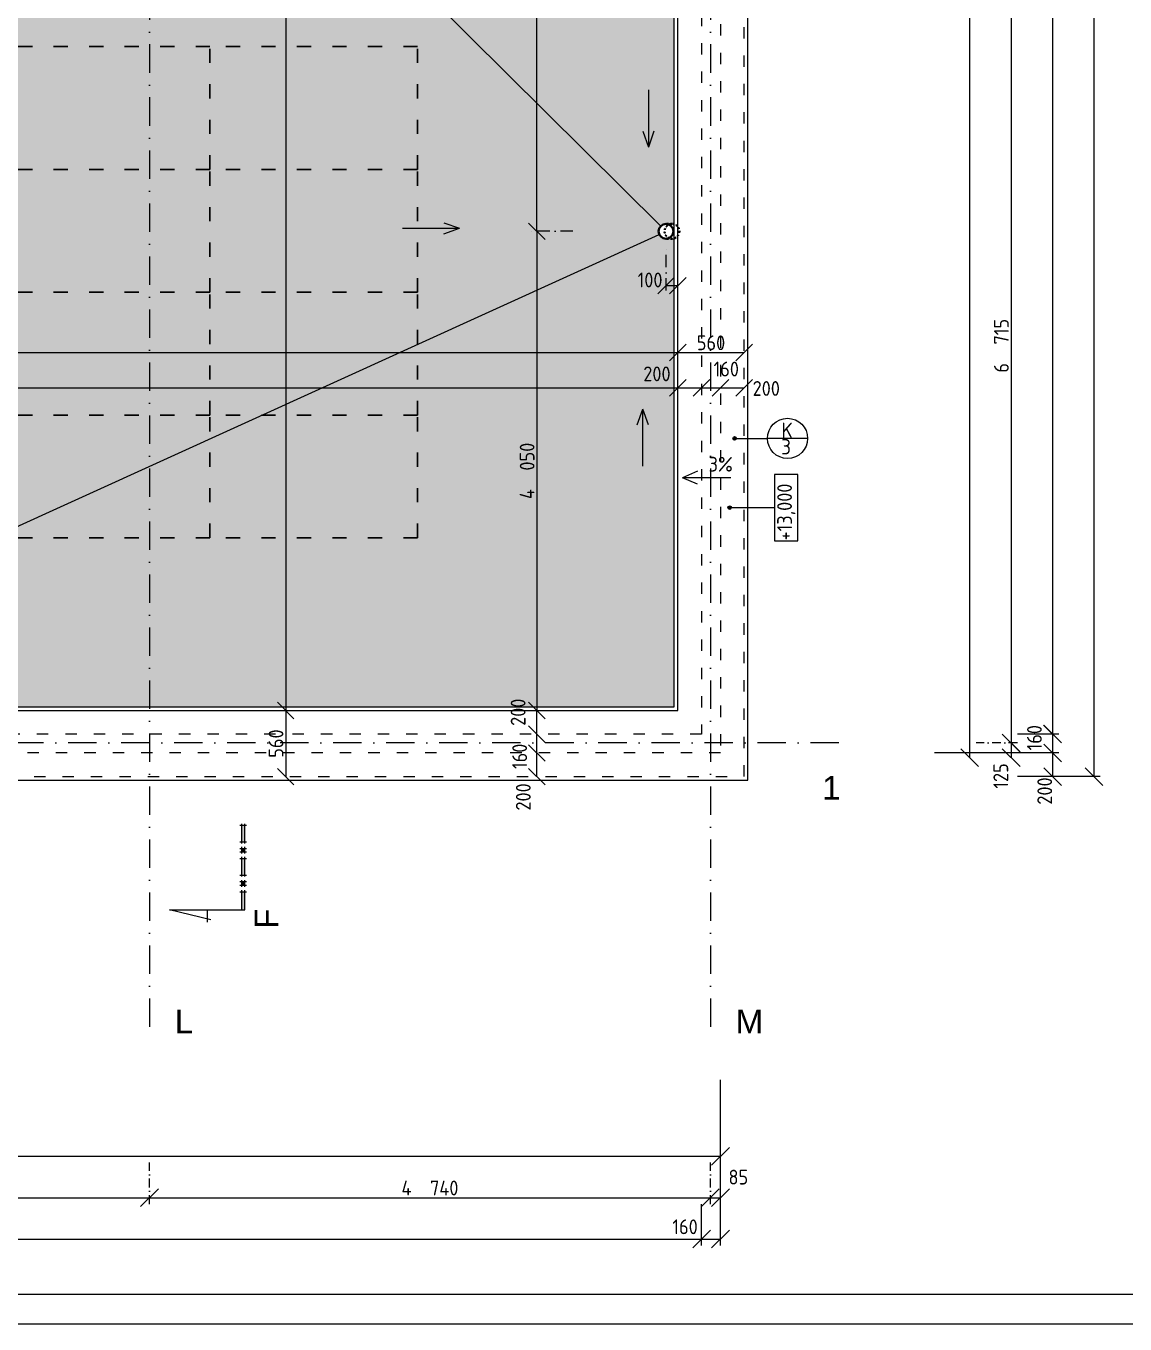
# Model space of a CAD drawing. Extents: x 4511820 to 5180432, y -1526536 to -944957.
# Drawn here: x 5035012 to 5044300, y -1012646 to -1001673 of the extents above; entities that cross this region are included whole.
import ezdxf

# ---------------------------------------------------------------- set-up
doc = ezdxf.new("R2010")
doc.units = 0
doc.header["$MEASUREMENT"] = 0
doc.linetypes.add('ACAD_ISO03W100', pattern=[30, 12, -18])
doc.linetypes.add('BODKOCIARKOVANA_3', pattern=[5.6, 3, -1.3, 0, -1.3])
doc.layers.get('0').update_dxf_attribs({"linetype": 'CONTINUOUS'})
doc.layers.get('Defpoints').update_dxf_attribs({"color": 61, "linetype": 'CONTINUOUS'})
for name, color, linetype in [('HATCH', 7, 'CONTINUOUS'), ('KÓTY', 4, 'CONTINUOUS'), ('osi', 253, 'CONTINUOUS'), ('Plochy', 41, 'CONTINUOUS'), ('POZEMOK', 7, 'CONTINUOUS'), ('TENKÁ', 7, 'CONTINUOUS'), ('ZZ-elektro', 221, 'CONTINUOUS'), ('ŠRAFY', 82, 'CONTINUOUS')]:
    doc.layers.add(name, color=color, linetype=linetype)
doc.layers.add('zz-kanal-daždová', color=136, linetype='CONTINUOUS', lineweight=40)
doc.styles.add('styl1', font='arial.ttf')
doc.styles.add('STYLE1', font='isocp.shx')
doc.dimstyles.new('STANDARD 50', dxfattribs={"dimtxt": 125, "dimasz": 140, "dimexe": 10, "dimexo": 200, "dimgap": 20, "dimtad": 1, "dimdsep": 46, "dimlunit": 6, "dimtxsty": 'STYLE1', "dimblk1": 'OBLIQUE', "dimblk2": 'OBLIQUE', "dimsah": 1, "dimcen": 2.5, "dimse1": 1, "dimse2": 1, "dimadec": 0, "dimazin": 0, "dimtfac": 1, "dimtmove": 1, "dimatfit": 3, "dimldrblk": 'OBLIQUE', "dimfxl": 1, "dimtolj": 1, "dimtzin": 0, "dimarcsym": 0})
doc.dimstyles.new('STANDARD-50', dxfattribs={"dimtxt": 125, "dimasz": 150, "dimexe": 10, "dimexo": 200, "dimgap": 20, "dimtad": 1, "dimdsep": 46, "dimlunit": 6, "dimtxsty": 'STYLE1', "dimblk1": 'OBLIQUE', "dimblk2": 'OBLIQUE', "dimsah": 1, "dimcen": 2.5, "dimse1": 1, "dimse2": 1, "dimadec": 0, "dimazin": 0, "dimtfac": 1, "dimtmove": 1, "dimatfit": 3, "dimldrblk": 'OBLIQUE', "dimfxl": 1, "dimtolj": 1, "dimtzin": 0, "dimarcsym": 0})

# ---------------------------------------------------------------- blocks, each defined once
blk = doc.blocks.new('_OBLIQUE')
at = {"color": 0, "linetype": 'ByBlock'}
blk.add_line((-0.5, -0.5), (0.5, 0.5), dxfattribs=at)
blk = doc.blocks.new('*D14627')
at = {"layer": 'Defpoints', "color": 0}
for p in [(5041881, -1001019), (5041881, -1007734), (5043337, -1007734)]:
    blk.add_point(p, dxfattribs=at)
at = {"layer": 'KÓTY', "color": 0, "lineweight": -2}
blk.add_line((5043337, -1001019), (5043337, -1007734), dxfattribs=at)
at = {"layer": 'KÓTY', "color": 0, "linetype": 'ByBlock', "lineweight": -2, "xscale": 150, "yscale": 150, "zscale": 150}
for p, rotation in [((5043337, -1001019), 90), ((5043337, -1007734), 270)]:
    blk.add_blockref('_OBLIQUE', p, dxfattribs=dict(at, rotation=rotation))
at = {"layer": 'KÓTY', "color": 0, "insert": (5043255, -1004376), "char_height": 125, "attachment_point": 5, "rotation": 90, "style": 'STYLE1'}
blk.add_mtext('\\A1;6ﾠ715', dxfattribs=at)
blk = doc.blocks.new('*D14637')
at = {"layer": 'Defpoints', "color": 0}
for p in [(5040921, -994219), (5042987, -994219), (5040921, -1007859)]:
    blk.add_point(p, dxfattribs=at)
at = {"layer": 'KÓTY', "color": 0, "lineweight": -2}
blk.add_line((5042987, -1007859), (5042987, -994219), dxfattribs=at)
at = {"layer": 'KÓTY', "color": 0, "linetype": 'ByBlock', "lineweight": -2, "xscale": 150, "yscale": 150, "zscale": 150}
for p, rotation in [((5042987, -994219), 90), ((5042987, -1007859), 270)]:
    blk.add_blockref('_OBLIQUE', p, dxfattribs=dict(at, rotation=rotation))
at = {"layer": 'KÓTY', "color": 0, "insert": (5042905, -1001039), "char_height": 125, "attachment_point": 5, "rotation": 90, "style": 'STYLE1'}
blk.add_mtext('\\A1;13ﾠ640', dxfattribs=at)
blk = doc.blocks.new('*D14642')
at = {"layer": 'Defpoints', "color": 0}
for p in [(5040621, -994379), (5040621, -1007659), (5043687, -1007659)]:
    blk.add_point(p, dxfattribs=at)
at = {"layer": 'KÓTY', "color": 0, "lineweight": -2}
blk.add_line((5043687, -994379), (5043687, -1007659), dxfattribs=at)
at = {"layer": 'KÓTY', "color": 0, "linetype": 'ByBlock', "lineweight": -2, "xscale": 150, "yscale": 150, "zscale": 150}
for p, rotation in [((5043687, -994379), 90), ((5043687, -1007659), 270)]:
    blk.add_blockref('_OBLIQUE', p, dxfattribs=dict(at, rotation=rotation))
at = {"layer": 'KÓTY', "color": 0, "insert": (5043605, -1001019), "char_height": 125, "attachment_point": 5, "rotation": 90, "style": 'STYLE1'}
blk.add_mtext('\\A1;13ﾠ280', dxfattribs=at)
blk = doc.blocks.new('*D14643')
at = {"layer": 'Defpoints', "color": 0}
for p in [(5040621, -1007658.5), (5040621, -1007818.5), (5043687.5, -1007818.5)]:
    blk.add_point(p, dxfattribs=at)
at = {"layer": 'KÓTY', "color": 0, "lineweight": -2}
blk.add_line((5043687.5, -1007658.5), (5043687.5, -1007818.5), dxfattribs=at)
at = {"layer": 'KÓTY', "color": 0, "linetype": 'ByBlock', "lineweight": -2, "xscale": 150, "yscale": 150, "zscale": 150}
for p, rotation in [((5043687.5, -1007658.5), 90), ((5043687.5, -1007818.5), 270)]:
    blk.add_blockref('_OBLIQUE', p, dxfattribs=dict(at, rotation=rotation))
at = {"layer": 'KÓTY', "color": 0, "insert": (5043534, -1007689.5), "char_height": 125, "attachment_point": 5, "rotation": 90, "style": 'STYLE1'}
blk.add_mtext('\\A1;160', dxfattribs=at)
blk = doc.blocks.new('*D14644')
at = {"layer": 'Defpoints', "color": 0}
for p in [(5040921, -1007733.5), (5040921, -1007858.5), (5043337.5, -1007858.5)]:
    blk.add_point(p, dxfattribs=at)
at = {"layer": 'KÓTY', "color": 0, "lineweight": -2, "ltscale": 0.25}
blk.add_line((5043337.5, -1007733.5), (5043337.5, -1007858.5), dxfattribs=at)
at = {"layer": 'KÓTY', "color": 0, "linetype": 'ByBlock', "lineweight": -2, "xscale": 150, "yscale": 150, "zscale": 150}
for p, rotation in [((5043337.5, -1007733.5), 90), ((5043337.5, -1007858.5), 270)]:
    blk.add_blockref('_OBLIQUE', p, dxfattribs=dict(at, rotation=rotation))
at = {"layer": 'KÓTY', "color": 0, "insert": (5043250, -1008012.5), "char_height": 125, "attachment_point": 5, "rotation": 90, "style": 'STYLE1'}
blk.add_mtext('\\A1;125', dxfattribs=at)
blk = doc.blocks.new('*D14645')
at = {"layer": 'Defpoints', "color": 0}
for p in [(5040921, -1007818.5), (5040921, -1008018.5), (5043687.5, -1008018.5)]:
    blk.add_point(p, dxfattribs=at)
at = {"layer": 'KÓTY', "color": 0, "lineweight": -2, "ltscale": 0.25}
blk.add_line((5043687.5, -1007818.5), (5043687.5, -1008018.5), dxfattribs=at)
at = {"layer": 'KÓTY', "color": 0, "linetype": 'ByBlock', "lineweight": -2, "xscale": 150, "yscale": 150, "zscale": 150}
for p, rotation in [((5043687.5, -1007818.5), 90), ((5043687.5, -1008018.5), 270)]:
    blk.add_blockref('_OBLIQUE', p, dxfattribs=dict(at, rotation=rotation))
at = {"layer": 'KÓTY', "color": 0, "insert": (5043621, -1008140), "char_height": 125, "attachment_point": 5, "rotation": 90, "style": 'STYLE1'}
blk.add_mtext('\\A1;200', dxfattribs=at)
blk = doc.blocks.new('*D14655')
at = {"layer": 'Defpoints', "color": 0}
for p in [(5032106, -1007734), (5036056, -1007734), (5036056, -1011578)]:
    blk.add_point(p, dxfattribs=at)
at = {"layer": 'KÓTY', "color": 0, "lineweight": -2}
blk.add_line((5032106, -1011578), (5036056, -1011578), dxfattribs=at)
at = {"layer": 'KÓTY', "color": 0, "linetype": 'ByBlock', "lineweight": -2, "xscale": 150, "yscale": 150, "zscale": 150, "rotation": 180}
blk.add_blockref('_OBLIQUE', (5032106, -1011578), dxfattribs=at)
at = {"layer": 'KÓTY', "color": 0, "linetype": 'ByBlock', "lineweight": -2, "xscale": 150, "yscale": 150, "zscale": 150}
blk.add_blockref('_OBLIQUE', (5036056, -1011578), dxfattribs=at)
at = {"layer": 'KÓTY', "color": 0, "insert": (5034081, -1011496), "char_height": 125, "attachment_point": 5, "style": 'STYLE1'}
blk.add_mtext('\\A1;3ﾠ950', dxfattribs=at)
blk = doc.blocks.new('*D14656')
at = {"layer": 'Defpoints', "color": 0}
for p in [(5036056, -1007734), (5040796, -1007734), (5040796, -1011578)]:
    blk.add_point(p, dxfattribs=at)
at = {"layer": 'KÓTY', "color": 0, "lineweight": -2}
blk.add_line((5036056, -1011578), (5040796, -1011578), dxfattribs=at)
at = {"layer": 'KÓTY', "color": 0, "linetype": 'ByBlock', "lineweight": -2, "xscale": 150, "yscale": 150, "zscale": 150, "rotation": 180}
blk.add_blockref('_OBLIQUE', (5036056, -1011578), dxfattribs=at)
at = {"layer": 'KÓTY', "color": 0, "linetype": 'ByBlock', "lineweight": -2, "xscale": 150, "yscale": 150, "zscale": 150}
blk.add_blockref('_OBLIQUE', (5040796, -1011578), dxfattribs=at)
at = {"layer": 'KÓTY', "color": 0, "insert": (5038426, -1011496), "char_height": 125, "attachment_point": 5, "style": 'STYLE1'}
blk.add_mtext('\\A1;4ﾠ740', dxfattribs=at)
blk = doc.blocks.new('*D14657')
at = {"layer": 'Defpoints', "color": 0}
for p in [(5040796, -1007734), (5040881, -1007734), (5040881, -1011578)]:
    blk.add_point(p, dxfattribs=at)
at = {"layer": 'KÓTY', "color": 0, "lineweight": -2}
blk.add_line((5040796, -1011578), (5040881, -1011578), dxfattribs=at)
at = {"layer": 'KÓTY', "color": 0, "linetype": 'ByBlock', "lineweight": -2, "xscale": 150, "yscale": 150, "zscale": 150, "rotation": 180}
blk.add_blockref('_OBLIQUE', (5040796, -1011578), dxfattribs=at)
at = {"layer": 'KÓTY', "color": 0, "linetype": 'ByBlock', "lineweight": -2, "xscale": 150, "yscale": 150, "zscale": 150}
blk.add_blockref('_OBLIQUE', (5040881, -1011578), dxfattribs=at)
at = {"layer": 'KÓTY', "color": 0, "insert": (5041032, -1011404), "char_height": 125, "attachment_point": 5, "style": 'STYLE1'}
blk.add_mtext('\\A1;85', dxfattribs=at)
blk = doc.blocks.new('*D14667')
at = {"layer": 'Defpoints', "color": 0}
for p in [(5041006, -994019), (5041006, -1008019), (5044037, -1008019)]:
    blk.add_point(p, dxfattribs=at)
at = {"layer": 'KÓTY', "color": 0, "lineweight": -2}
blk.add_line((5044037, -994019), (5044037, -1008019), dxfattribs=at)
at = {"layer": 'KÓTY', "color": 0, "linetype": 'ByBlock', "lineweight": -2, "xscale": 150, "yscale": 150, "zscale": 150}
for p, rotation in [((5044037, -994019), 90), ((5044037, -1008019), 270)]:
    blk.add_blockref('_OBLIQUE', p, dxfattribs=dict(at, rotation=rotation))
at = {"layer": 'KÓTY', "color": 0, "insert": (5043955, -1001019), "char_height": 125, "attachment_point": 5, "rotation": 90, "style": 'STYLE1'}
blk.add_mtext('\\A1;14ﾠ000', dxfattribs=at)
blk = doc.blocks.new('*D14677')
at = {"layer": 'Defpoints', "color": 0}
for p in [(5027361, -1008209), (5040881, -1008209), (5040881, -1011228)]:
    blk.add_point(p, dxfattribs=at)
at = {"layer": 'KÓTY', "color": 0, "lineweight": -2}
blk.add_line((5027361, -1011228), (5040881, -1011228), dxfattribs=at)
at = {"layer": 'KÓTY', "color": 0, "linetype": 'ByBlock', "lineweight": -2, "xscale": 150, "yscale": 150, "zscale": 150, "rotation": 180}
blk.add_blockref('_OBLIQUE', (5027361, -1011228), dxfattribs=at)
at = {"layer": 'KÓTY', "color": 0, "linetype": 'ByBlock', "lineweight": -2, "xscale": 150, "yscale": 150, "zscale": 150}
blk.add_blockref('_OBLIQUE', (5040881, -1011228), dxfattribs=at)
at = {"layer": 'KÓTY', "color": 0, "insert": (5034121, -1011146), "char_height": 125, "attachment_point": 5, "style": 'STYLE1'}
blk.add_mtext('\\A1;13ﾠ520', dxfattribs=at)
blk = doc.blocks.new('*D14681')
at = {"layer": 'Defpoints', "color": 0}
for p in [(5040721, -1007559), (5040881, -1007559), (5040881, -1011928)]:
    blk.add_point(p, dxfattribs=at)
at = {"layer": 'KÓTY', "color": 0, "lineweight": -2}
blk.add_line((5040721, -1011928), (5040881, -1011928), dxfattribs=at)
at = {"layer": 'KÓTY', "color": 0, "linetype": 'ByBlock', "lineweight": -2, "xscale": 150, "yscale": 150, "zscale": 150, "rotation": 180}
blk.add_blockref('_OBLIQUE', (5040721, -1011928), dxfattribs=at)
at = {"layer": 'KÓTY', "color": 0, "linetype": 'ByBlock', "lineweight": -2, "xscale": 150, "yscale": 150, "zscale": 150}
blk.add_blockref('_OBLIQUE', (5040881, -1011928), dxfattribs=at)
at = {"layer": 'KÓTY', "color": 0, "insert": (5040582, -1011824), "char_height": 125, "attachment_point": 5, "style": 'STYLE1'}
blk.add_mtext('\\A1;160', dxfattribs=at)
blk = doc.blocks.new('*D14682')
at = {"layer": 'Defpoints', "color": 0}
for p in [(5027521, -1007559), (5040721, -1007559), (5040721, -1011928)]:
    blk.add_point(p, dxfattribs=at)
at = {"layer": 'KÓTY', "color": 0, "lineweight": -2}
blk.add_line((5027521, -1011928), (5040721, -1011928), dxfattribs=at)
at = {"layer": 'KÓTY', "color": 0, "linetype": 'ByBlock', "lineweight": -2, "xscale": 150, "yscale": 150, "zscale": 150, "rotation": 180}
blk.add_blockref('_OBLIQUE', (5027521, -1011928), dxfattribs=at)
at = {"layer": 'KÓTY', "color": 0, "linetype": 'ByBlock', "lineweight": -2, "xscale": 150, "yscale": 150, "zscale": 150}
blk.add_blockref('_OBLIQUE', (5040721, -1011928), dxfattribs=at)
at = {"layer": 'KÓTY', "color": 0, "insert": (5034121, -1011846), "char_height": 125, "attachment_point": 5, "style": 'STYLE1'}
blk.add_mtext('\\A1;13ﾠ200', dxfattribs=at)
blk = doc.blocks.new('*D55033')
at = {"layer": 'Defpoints', "color": 0}
for p in [(5037207, -994579), (5037207, -1007459), (5037207, -1007459)]:
    blk.add_point(p, dxfattribs=at)
at = {"layer": 'KÓTY', "color": 0, "lineweight": -2}
blk.add_line((5037207, -994579), (5037207, -1007459), dxfattribs=at)
at = {"layer": 'KÓTY', "color": 0, "linetype": 'ByBlock', "lineweight": -2, "xscale": 140, "yscale": 140, "zscale": 140}
for p, rotation in [((5037207, -994579), 90), ((5037207, -1007459), 270)]:
    blk.add_blockref('_OBLIQUE', p, dxfattribs=dict(at, rotation=rotation))
at = {"layer": 'KÓTY', "color": 0, "insert": (5037125, -1001019), "char_height": 125, "attachment_point": 5, "rotation": 90, "style": 'STYLE1'}
blk.add_mtext('\\A1;12ﾠ880', dxfattribs=at)
blk = doc.blocks.new('*D55034')
at = {"layer": 'Defpoints', "color": 0}
for p in [(5037207, -1007459), (5037207, -1008019), (5037207, -1008019)]:
    blk.add_point(p, dxfattribs=at)
at = {"layer": 'KÓTY', "color": 0, "lineweight": -2}
blk.add_line((5037207, -1007459), (5037207, -1008019), dxfattribs=at)
at = {"layer": 'KÓTY', "color": 0, "linetype": 'ByBlock', "lineweight": -2, "xscale": 140, "yscale": 140, "zscale": 140}
for p, rotation in [((5037207, -1007459), 90), ((5037207, -1008019), 270)]:
    blk.add_blockref('_OBLIQUE', p, dxfattribs=dict(at, rotation=rotation))
at = {"layer": 'KÓTY', "color": 0, "insert": (5037125, -1007739), "char_height": 125, "attachment_point": 5, "rotation": 90, "style": 'STYLE1'}
blk.add_mtext('\\A1;560', dxfattribs=at)
blk = doc.blocks.new('*D55056')
at = {"layer": 'Defpoints', "color": 0}
for p in [(5039330, -994579), (5040521, -994579), (5040421, -1003409)]:
    blk.add_point(p, dxfattribs=at)
at = {"layer": 'KÓTY', "color": 0, "lineweight": -2}
blk.add_line((5039330, -1003409), (5039330, -994579), dxfattribs=at)
at = {"layer": 'KÓTY', "color": 0, "linetype": 'ByBlock', "lineweight": -2, "xscale": 140, "yscale": 140, "zscale": 140}
for p, rotation in [((5039330, -994579), 90), ((5039330, -1003409), 270)]:
    blk.add_blockref('_OBLIQUE', p, dxfattribs=dict(at, rotation=rotation))
at = {"layer": 'KÓTY', "color": 0, "insert": (5039247, -998994), "char_height": 125, "attachment_point": 5, "rotation": 90, "style": 'STYLE1'}
blk.add_mtext('\\A1;8ﾠ830', dxfattribs=at)
blk = doc.blocks.new('*D55057')
at = {"layer": 'Defpoints', "color": 0}
for p in [(5040471, -1003409), (5039330, -1007459), (5040521, -1007459)]:
    blk.add_point(p, dxfattribs=at)
at = {"layer": 'KÓTY', "color": 0, "lineweight": -2}
blk.add_line((5039330, -1003409), (5039330, -1007459), dxfattribs=at)
at = {"layer": 'KÓTY', "color": 0, "linetype": 'ByBlock', "lineweight": -2, "xscale": 140, "yscale": 140, "zscale": 140}
for p, rotation in [((5039330, -1003409), 90), ((5039330, -1007459), 270)]:
    blk.add_blockref('_OBLIQUE', p, dxfattribs=dict(at, rotation=rotation))
at = {"layer": 'KÓTY', "color": 0, "insert": (5039247, -1005434), "char_height": 125, "attachment_point": 5, "rotation": 90, "style": 'STYLE1'}
blk.add_mtext('\\A1;4ﾠ050', dxfattribs=at)
blk = doc.blocks.new('*D55058')
at = {"layer": 'Defpoints', "color": 0}
for p in [(5040521, -1004732), (5027721, -1005969), (5040521, -1005969)]:
    blk.add_point(p, dxfattribs=at)
at = {"layer": 'KÓTY', "color": 0, "lineweight": -2, "ltscale": 25}
blk.add_line((5027721, -1004732), (5040521, -1004732), dxfattribs=at)
at = {"layer": 'KÓTY', "color": 0, "linetype": 'ByBlock', "lineweight": -2, "xscale": 140, "yscale": 140, "zscale": 140, "rotation": 180}
blk.add_blockref('_OBLIQUE', (5027721, -1004732), dxfattribs=at)
at = {"layer": 'KÓTY', "color": 0, "linetype": 'ByBlock', "lineweight": -2, "xscale": 140, "yscale": 140, "zscale": 140}
blk.add_blockref('_OBLIQUE', (5040521, -1004732), dxfattribs=at)
at = {"layer": 'KÓTY', "color": 0, "insert": (5034121, -1004650), "char_height": 125, "attachment_point": 5, "style": 'STYLE1'}
blk.add_mtext('\\A1;12ﾠ800', dxfattribs=at)
blk = doc.blocks.new('*D55062')
at = {"layer": 'Defpoints', "color": 0}
for p in [(5040521, -1004732), (5040721, -1004732), (5040721, -1004732)]:
    blk.add_point(p, dxfattribs=at)
at = {"layer": 'KÓTY', "color": 0, "lineweight": -2}
blk.add_line((5040521, -1004732), (5040721, -1004732), dxfattribs=at)
at = {"layer": 'KÓTY', "color": 0, "linetype": 'ByBlock', "lineweight": -2, "xscale": 140, "yscale": 140, "zscale": 140, "rotation": 180}
blk.add_blockref('_OBLIQUE', (5040521, -1004732), dxfattribs=at)
at = {"layer": 'KÓTY', "color": 0, "linetype": 'ByBlock', "lineweight": -2, "xscale": 140, "yscale": 140, "zscale": 140}
blk.add_blockref('_OBLIQUE', (5040721, -1004732), dxfattribs=at)
at = {"layer": 'KÓTY', "color": 0, "insert": (5040344, -1004614), "char_height": 125, "attachment_point": 5, "style": 'STYLE1'}
blk.add_mtext('\\A1;200', dxfattribs=at)
blk = doc.blocks.new('*D55063')
at = {"layer": 'Defpoints', "color": 0}
for p in [(5040721, -1004732), (5040881, -1004732), (5040881, -1004732)]:
    blk.add_point(p, dxfattribs=at)
at = {"layer": 'KÓTY', "color": 0, "lineweight": -2}
blk.add_line((5040721, -1004732), (5040881, -1004732), dxfattribs=at)
at = {"layer": 'KÓTY', "color": 0, "linetype": 'ByBlock', "lineweight": -2, "xscale": 140, "yscale": 140, "zscale": 140, "rotation": 180}
blk.add_blockref('_OBLIQUE', (5040721, -1004732), dxfattribs=at)
at = {"layer": 'KÓTY', "color": 0, "linetype": 'ByBlock', "lineweight": -2, "xscale": 140, "yscale": 140, "zscale": 140}
blk.add_blockref('_OBLIQUE', (5040881, -1004732), dxfattribs=at)
at = {"layer": 'KÓTY', "color": 0, "insert": (5040930, -1004573), "char_height": 125, "attachment_point": 5, "style": 'STYLE1'}
blk.add_mtext('\\A1;160', dxfattribs=at)
blk = doc.blocks.new('*D55064')
at = {"layer": 'Defpoints', "color": 0}
for p in [(5040881, -1004732), (5041081, -1004732), (5041081, -1004732)]:
    blk.add_point(p, dxfattribs=at)
at = {"layer": 'KÓTY', "color": 0, "lineweight": -2}
blk.add_line((5040881, -1004732), (5041081, -1004732), dxfattribs=at)
at = {"layer": 'KÓTY', "color": 0, "linetype": 'ByBlock', "lineweight": -2, "xscale": 140, "yscale": 140, "zscale": 140, "rotation": 180}
blk.add_blockref('_OBLIQUE', (5040881, -1004732), dxfattribs=at)
at = {"layer": 'KÓTY', "color": 0, "linetype": 'ByBlock', "lineweight": -2, "xscale": 140, "yscale": 140, "zscale": 140}
blk.add_blockref('_OBLIQUE', (5041081, -1004732), dxfattribs=at)
at = {"layer": 'KÓTY', "color": 0, "insert": (5041268, -1004737), "char_height": 125, "attachment_point": 5, "style": 'STYLE1'}
blk.add_mtext('\\A1;200', dxfattribs=at)
blk = doc.blocks.new('*D55065')
at = {"layer": 'Defpoints', "color": 0}
for p in [(5040521, -1004433), (5007811, -1005969), (5040521, -1005969)]:
    blk.add_point(p, dxfattribs=at)
at = {"layer": 'KÓTY', "color": 0, "lineweight": -2}
blk.add_line((5007811, -1004433), (5040521, -1004433), dxfattribs=at)
at = {"layer": 'KÓTY', "color": 0, "linetype": 'ByBlock', "lineweight": -2, "xscale": 140, "yscale": 140, "zscale": 140, "rotation": 180}
blk.add_blockref('_OBLIQUE', (5007811, -1004433), dxfattribs=at)
at = {"layer": 'KÓTY', "color": 0, "linetype": 'ByBlock', "lineweight": -2, "xscale": 140, "yscale": 140, "zscale": 140}
blk.add_blockref('_OBLIQUE', (5040521, -1004433), dxfattribs=at)
at = {"layer": 'KÓTY', "color": 0, "insert": (5024166, -1004351), "char_height": 125, "attachment_point": 5, "style": 'STYLE1'}
blk.add_mtext('\\A1;32ﾠ710', dxfattribs=at)
blk = doc.blocks.new('*D55066')
at = {"layer": 'Defpoints', "color": 0}
for p in [(5040521, -1004433), (5041081, -1004433), (5041081, -1004433)]:
    blk.add_point(p, dxfattribs=at)
at = {"layer": 'KÓTY', "color": 0, "lineweight": -2}
blk.add_line((5040521, -1004433), (5041081, -1004433), dxfattribs=at)
at = {"layer": 'KÓTY', "color": 0, "linetype": 'ByBlock', "lineweight": -2, "xscale": 140, "yscale": 140, "zscale": 140, "rotation": 180}
blk.add_blockref('_OBLIQUE', (5040521, -1004433), dxfattribs=at)
at = {"layer": 'KÓTY', "color": 0, "linetype": 'ByBlock', "lineweight": -2, "xscale": 140, "yscale": 140, "zscale": 140}
blk.add_blockref('_OBLIQUE', (5041081, -1004433), dxfattribs=at)
at = {"layer": 'KÓTY', "color": 0, "insert": (5040801, -1004351), "char_height": 125, "attachment_point": 5, "style": 'STYLE1'}
blk.add_mtext('\\A1;560', dxfattribs=at)
blk = doc.blocks.new('*D55079')
at = {"layer": 'Defpoints', "color": 0}
for p in [(5040421, -1003409), (5040521, -1003371), (5040521, -1003868)]:
    blk.add_point(p, dxfattribs=at)
at = {"layer": 'KÓTY', "color": 0, "lineweight": -2}
blk.add_line((5040421, -1003868), (5040521, -1003868), dxfattribs=at)
at = {"layer": 'KÓTY', "color": 0, "linetype": 'ByBlock', "lineweight": -2, "xscale": 140, "yscale": 140, "zscale": 140, "rotation": 180}
blk.add_blockref('_OBLIQUE', (5040421, -1003868), dxfattribs=at)
at = {"layer": 'KÓTY', "color": 0, "linetype": 'ByBlock', "lineweight": -2, "xscale": 140, "yscale": 140, "zscale": 140}
blk.add_blockref('_OBLIQUE', (5040521, -1003868), dxfattribs=at)
at = {"layer": 'KÓTY', "color": 0, "insert": (5040286, -1003820), "char_height": 125, "attachment_point": 5, "style": 'STYLE1'}
blk.add_mtext('\\A1;100', dxfattribs=at)
blk = doc.blocks.new('*D55108')
at = {"layer": 'Defpoints', "color": 0}
for p in [(5039330, -1007819), (5039330, -1007819), (5039330, -1008019)]:
    blk.add_point(p, dxfattribs=at)
at = {"layer": 'KÓTY', "color": 0, "lineweight": -2}
blk.add_line((5039330, -1008019), (5039330, -1007819), dxfattribs=at)
at = {"layer": 'KÓTY', "color": 0, "linetype": 'ByBlock', "lineweight": -2, "xscale": 140, "yscale": 140, "zscale": 140}
for p, rotation in [((5039330, -1007819), 90), ((5039330, -1008019), 270)]:
    blk.add_blockref('_OBLIQUE', p, dxfattribs=dict(at, rotation=rotation))
at = {"layer": 'KÓTY', "color": 0, "insert": (5039215, -1008190), "char_height": 125, "attachment_point": 5, "rotation": 90, "style": 'STYLE1'}
blk.add_mtext('\\A1;200', dxfattribs=at)
blk = doc.blocks.new('*D55109')
at = {"layer": 'Defpoints', "color": 0}
for p in [(5039330, -1007659), (5039330, -1007659), (5039330, -1007819)]:
    blk.add_point(p, dxfattribs=at)
at = {"layer": 'KÓTY', "color": 0, "lineweight": -2}
blk.add_line((5039330, -1007819), (5039330, -1007659), dxfattribs=at)
at = {"layer": 'KÓTY', "color": 0, "linetype": 'ByBlock', "lineweight": -2, "xscale": 140, "yscale": 140, "zscale": 140}
for p, rotation in [((5039330, -1007659), 90), ((5039330, -1007819), 270)]:
    blk.add_blockref('_OBLIQUE', p, dxfattribs=dict(at, rotation=rotation))
at = {"layer": 'KÓTY', "color": 0, "insert": (5039184, -1007847), "char_height": 125, "attachment_point": 5, "rotation": 90, "style": 'STYLE1'}
blk.add_mtext('\\A1;160', dxfattribs=at)
blk = doc.blocks.new('*D55110')
at = {"layer": 'Defpoints', "color": 0}
for p in [(5039330, -1007459), (5039330, -1007459), (5039330, -1007659)]:
    blk.add_point(p, dxfattribs=at)
at = {"layer": 'KÓTY', "color": 0, "lineweight": -2}
blk.add_line((5039330, -1007659), (5039330, -1007459), dxfattribs=at)
at = {"layer": 'KÓTY', "color": 0, "linetype": 'ByBlock', "lineweight": -2, "xscale": 140, "yscale": 140, "zscale": 140}
for p, rotation in [((5039330, -1007459), 90), ((5039330, -1007659), 270)]:
    blk.add_blockref('_OBLIQUE', p, dxfattribs=dict(at, rotation=rotation))
at = {"layer": 'KÓTY', "color": 0, "insert": (5039171, -1007474), "char_height": 125, "attachment_point": 5, "rotation": 90, "style": 'STYLE1'}
blk.add_mtext('\\A1;200', dxfattribs=at)

msp = doc.modelspace()

# ---------------------------------------------------------------- hatches: boundary and pattern name
at = {"layer": 'HATCH'}
h = msp.add_hatch(color=256, dxfattribs=at)
h.dxf.hatch_style = 1
h.paths.add_polyline_path([(5040974, -1005744.136, -2.414213563), (5040959, -1005729.136, -0.414213562)])
at = {"layer": 'TENKÁ'}
h = msp.add_hatch(color=256, dxfattribs=at)
h.dxf.hatch_style = 1
h.paths.add_polyline_path([(5041015.827, -1005159.305, 2.414213562), (5041000.827, -1005174.305, 0.414213562)])
h = msp.add_hatch(color=256, dxfattribs=at)
h.dxf.hatch_style = 1
h.paths.add_polyline_path([(5036861, -1008569.934), (5036835.125, -1008569.934), (5036835.125, -1008428.809), (5036861, -1008428.809)])
h = msp.add_hatch(color=256, dxfattribs=at)
h.dxf.hatch_style = 1
h.paths.add_polyline_path([(5036861, -1008655.059), (5036835.125, -1008655.059), (5036835.125, -1008624.809), (5036861, -1008624.809)])
h = msp.add_hatch(color=256, dxfattribs=at)
h.dxf.hatch_style = 1
h.paths.add_polyline_path([(5036861, -1008709.934), (5036861, -1008851.059), (5036835.125, -1008851.059), (5036835.125, -1008709.934)])
h = msp.add_hatch(color=256, dxfattribs=at)
h.dxf.hatch_style = 1
h.paths.add_polyline_path([(5036861, -1008936.184), (5036835.125, -1008936.184), (5036835.125, -1008905.934), (5036861, -1008905.934)])
h = msp.add_hatch(color=256, dxfattribs=at)
h.dxf.hatch_style = 1
h.paths.add_polyline_path([(5036861, -1008991.059), (5036861, -1009144.684), (5036835.125, -1009144.684), (5036835.125, -1008991.059)])
at = {"layer": 'ŠRAFY', "ltscale": 0.25}
h = msp.add_hatch(dxfattribs=at)
h.set_pattern_fill('DOTS', color=256, scale=2000)
h.paths.add_polyline_path([(5040491, -1001412.628), (5040312.089, -1001412.628), (5040312.089, -1001316.688, -0.127312012), (5040312.089, -1001260.312), (5040312.089, -1001172.897), (5040491, -1001172.897), (5040491, -994608.5), (5027641, -994608.5), (5027641, -996708.5), (5026292, -996708.5), (5026292, -997034.239), (5026571.581, -997034.239), (5026571.581, -997231.239), (5026012.419, -997231.239), (5026012.419, -997034.239), (5026292, -997034.239), (5026292, -996708.5), (5025241, -996708.5), (5025241, -1005968.5), (5027131, -1005968.5), (5027131, -1005938.5), (5027751, -1005938.5), (5027751, -1007428.5), (5040491, -1007428.5), (5040491, -1003467.714, -0.081612847), (5040471, -1003471), (5040421, -1003471, -0.999999997), (5040421, -1003346), (5040471, -1003346, -0.081612846), (5040491, -1003349.286)])
h.paths.add_polyline_path([(5032939.542, -1000735.967), (5033214.542, -1000735.967), (5033214.542, -1000910.967), (5032939.542, -1000910.967)], flags=24)
h.paths.add_polyline_path([(5032852.23, -1000735.876), (5032964.613, -1000735.876), (5032964.613, -1000910.655), (5032852.23, -1000910.655)], flags=24)
h.paths.add_polyline_path([(5032702.23, -1000735.967), (5032877.433, -1000735.967), (5032877.433, -1000910.967), (5032702.23, -1000910.967)], flags=24)
h.paths.add_polyline_path([(5032335.857, -999515.837), (5032623.455, -999515.837), (5032623.455, -999690.935), (5032335.857, -999690.935)], flags=24)
h.paths.add_polyline_path([(5032248.545, -999515.795), (5032360.928, -999515.795), (5032360.928, -999690.573), (5032248.545, -999690.573)], flags=24)
h.paths.add_polyline_path([(5032098.545, -999515.886), (5032273.748, -999515.886), (5032273.748, -999690.886), (5032098.545, -999690.886)], flags=24)
h.paths.add_polyline_path([(5040200.481, -1004489.32), (5040488.08, -1004489.32), (5040488.08, -1004739.32), (5040200.481, -1004739.32)], flags=24)
h.paths.add_polyline_path([(5040154.664, -1003695.19), (5040417.262, -1003695.19), (5040417.262, -1003945.19), (5040154.664, -1003945.19)], flags=24)
h.paths.add_polyline_path([(5028185.172, -1006788.869), (5028185.172, -1006488.319), (5028360.287, -1006488.319), (5028360.287, -1006788.869)], flags=24)
h.paths.add_polyline_path([(5028185.195, -1006876.181), (5028185.195, -1006763.797), (5028359.974, -1006763.797), (5028359.974, -1006876.181)], flags=24)
h.paths.add_polyline_path([(5028185.287, -1006938.681), (5028185.287, -1006851.181), (5028360.287, -1006851.181), (5028360.287, -1006938.681)], flags=24)
h.paths.add_polyline_path([(5027297.201, -1004524.964), (5027584.799, -1004524.964), (5027584.799, -1004774.964), (5027297.201, -1004774.964)], flags=24)
h.paths.add_polyline_path([(5034095.857, -1004562.329), (5034383.455, -1004562.329), (5034383.455, -1004737.427), (5034095.857, -1004737.427)], flags=24)
h.paths.add_polyline_path([(5034008.545, -1004562.287), (5034120.928, -1004562.287), (5034120.928, -1004737.066), (5034008.545, -1004737.066)], flags=24)
h.paths.add_polyline_path([(5033858.545, -1004562.377), (5034033.58, -1004562.377), (5034033.58, -1004737.378), (5033858.545, -1004737.378)], flags=24)
h.paths.add_polyline_path([(5039159.629, -1005483.741), (5039159.629, -1005196.045), (5039334.727, -1005196.045), (5039334.727, -1005483.741)], flags=24)
h.paths.add_polyline_path([(5039159.587, -1005570.955), (5039159.587, -1005458.572), (5039334.366, -1005458.572), (5039334.366, -1005570.955)], flags=24)
h.paths.add_polyline_path([(5039159.678, -1005670.955), (5039159.678, -1005545.955), (5039334.678, -1005545.955), (5039334.678, -1005670.955)], flags=24)
h.paths.add_polyline_path([(5039159.629, -999049.893), (5039159.629, -998762.295), (5039334.727, -998762.295), (5039334.727, -999049.893)], flags=24)
h.paths.add_polyline_path([(5039159.587, -999137.205), (5039159.587, -999024.822), (5039334.366, -999024.822), (5039334.366, -999137.205)], flags=24)
h.paths.add_polyline_path([(5039159.678, -999224.705), (5039159.678, -999112.205), (5039334.678, -999112.205), (5039334.678, -999224.705)], flags=24)
h.paths.add_polyline_path([(5028185.172, -1000311.369), (5028185.172, -1000023.319), (5028360.287, -1000023.319), (5028360.287, -1000311.369)], flags=24)
h.paths.add_polyline_path([(5028185.195, -1000398.681), (5028185.195, -1000286.297), (5028359.974, -1000286.297), (5028359.974, -1000398.681)], flags=24)
h.paths.add_polyline_path([(5028185.287, -1000523.681), (5028185.287, -1000373.681), (5028360.287, -1000373.681), (5028360.287, -1000523.681)], flags=24)
h.paths.add_polyline_path([(5037037.014, -1001043.643), (5037037.014, -1000756.045), (5037212.112, -1000756.045), (5037212.112, -1001043.643)], flags=24)
h.paths.add_polyline_path([(5037036.972, -1001130.955), (5037036.972, -1001018.572), (5037211.75, -1001018.572), (5037211.75, -1001130.955)], flags=24)
h.paths.add_polyline_path([(5037037.062, -1001280.955), (5037037.062, -1001105.92), (5037212.063, -1001105.92), (5037212.063, -1001280.955)], flags=24)
h.paths.add_polyline_path([(5027447.951, -995862.728), (5027735.549, -995862.728), (5027735.549, -996112.728), (5027447.951, -996112.728)], flags=24)
h.paths.add_polyline_path([(5034055.857, -996002.594), (5034343.455, -996002.594), (5034343.455, -996177.692), (5034055.857, -996177.692)], flags=24)
h.paths.add_polyline_path([(5033968.545, -996002.552), (5034080.928, -996002.552), (5034080.928, -996177.33), (5033968.545, -996177.33)], flags=24)
h.paths.add_polyline_path([(5033818.545, -996002.642), (5033993.58, -996002.642), (5033993.58, -996177.643), (5033818.545, -996177.643)], flags=24)
h.paths.add_polyline_path([(5026751.346, -1001394.893), (5026751.346, -1001107.295), (5026926.445, -1001107.295), (5026926.445, -1001394.893)], flags=24)
h.paths.add_polyline_path([(5026751.304, -1001482.205), (5026751.304, -1001369.822), (5026926.083, -1001369.822), (5026926.083, -1001482.205)], flags=24)
h.paths.add_polyline_path([(5026751.33, -1001569.705), (5026751.33, -1001457.205), (5026926.395, -1001457.205), (5026926.395, -1001569.705)], flags=24)
h.paths.add_polyline_path([(5027062.089, -1003207.897), (5027293.941, -1003207.897), (5027293.941, -1003447.628), (5027062.089, -1003447.628)], flags=16)
h.paths.add_polyline_path([(5030402.089, -1001172.472), (5030633.941, -1001172.472), (5030633.941, -1001412.203), (5030402.089, -1001412.203)], flags=16)
h.paths.add_polyline_path([(5032258.492, -1000519.53), (5032373.002, -1000446.384), (5032342.477, -1000578.789), (5032300.485, -1000549.16), (5032217.033, -1000667.432, -0.243744203), (5032243.5, -1000718.5, -4.102661674), (5032217.033, -1000667.432), (5032300.485, -1000549.16)], flags=16)
h.paths.add_polyline_path([(5032088.252, -1000638.5, -0.41391748), (5032018.252, -1000568.571), (5032018.252, -1000391.441), (5031964.124, -1000391.441), (5031964.124, -1000159.589), (5032203.855, -1000159.589), (5032203.855, -1000391.441), (5032158.252, -1000391.441), (5032158.252, -1000568.429, -0.413917855), (5032088.252, -1000638.5)], flags=16)
h.paths.add_polyline_path([(5027271, -1003323.5, 1), (5027071, -1003323.5, 1)], flags=0)
h.paths.add_polyline_path([(5030611, -1001288.075, 1), (5030411, -1001288.075, 1)], flags=0)
h.paths.add_polyline_path([(5039046.085, -1007617.667), (5039046.085, -1007330.068), (5039296.085, -1007330.068), (5039296.085, -1007617.667)], flags=9)
h.paths.add_polyline_path([(5039089.743, -994893.792), (5039089.743, -994606.193), (5039339.743, -994606.193), (5039339.743, -994893.792)], flags=9)
h.paths.add_polyline_path([(5024933.461, -997659.025), (5025668.113, -997659.025), (5025668.113, -997959.844), (5024933.461, -997959.844)], flags=9)

# ---------------------------------------------------------------- linework, layer by layer
at = {"layer": 'KÓTY', "linetype": 'BODKOCIARKOVANA_3', "ltscale": 35}
for p, q in [((5039633.937, -1003408.5), (5039283.937, -1003408.5)), ((5040421, -1003908.81), (5040421, -1003558.81))]:
    msp.add_line(p, q, dxfattribs=at)
at = {"layer": 'KÓTY', "ltscale": 0.25}
for p, q in [((5043740.903, -1007658.5), (5043390.903, -1007658.5)), ((5043390.903, -1007818.5), (5043040.903, -1007818.5)), ((5043740.903, -1007818.5), (5043390.903, -1007818.5)), ((5043740.903, -1008018.5), (5043390.903, -1008018.5)), ((5044090.903, -1008018.5), (5043740.903, -1008018.5))]:
    msp.add_line(p, q, dxfattribs=at)
at = {"layer": 'KÓTY', "linetype": 'BODKOCIARKOVANA_3', "ltscale": 25}
for p, q in [((5043390.903, -1007733.5), (5043040.903, -1007733.5)), ((5036056, -1011631.594), (5036056, -1011281.594)), ((5040796, -1011631.594), (5040796, -1011281.594))]:
    msp.add_line(p, q, dxfattribs=at)
at = {"layer": 'KÓTY', "ltscale": 25}
for p, q in [((5043040.903, -1007818.5), (5042690.903, -1007818.5)), ((5040881, -1010931.594), (5040881, -1010581.594)), ((5040881, -1010931.594), (5040881, -1010581.594)), ((5040881, -1011281.594), (5040881, -1010931.594)), ((5040881, -1011281.594), (5040881, -1010931.594)), ((5040881, -1011631.594), (5040881, -1011281.594)), ((5040721, -1011981.594), (5040721, -1011631.594)), ((5040881, -1011981.594), (5040881, -1011631.594))]:
    msp.add_line(p, q, dxfattribs=at)
at = {"layer": 'osi', "linetype": 'BODKOCIARKOVANA_3', "ltscale": 80}
for p, q in [((5036056, -972701.309), (5036056, -1010218.5)), ((5040796, -972701.309), (5040796, -1010218.5)), ((5041881, -1007733.5), (4978211, -1007733.5))]:
    msp.add_line(p, q, dxfattribs=at)
at = {"layer": 'Plochy'}
msp.add_lwpolyline([(5040521, -994578.5), (5007811, -994578.5), (5007811, -1005968.5), (5027721, -1005968.5), (5027721, -1007458.5), (5040521, -1007458.5)], close=True, dxfattribs=at)
at = {"layer": 'POZEMOK'}
for p, q in [((5040376.632, -1003364.481), (5031521, -994578.5)), ((5031521, -1007458.5), (5040364.113, -1003434.387))]:
    msp.add_line(p, q, dxfattribs=at)
at = {"layer": 'TENKÁ', "color": 144, "linetype": 'ACAD_ISO03W100', "ltscale": 8}
for p, q in [((5041081, -1008018.5), (5041081, -994018.5)), ((5040521, -1007458.5), (5040521, -994578.5)), ((5027721, -1007458.5), (5040521, -1007458.5)), ((5027161, -1008018.5), (5041081, -1008018.5))]:
    msp.add_line(p, q, dxfattribs=at)
at = {"layer": 'TENKÁ'}
for p, q in [((5041111, -1008048.5), (5041111, -993988.5)), ((5040491, -1007428.5), (5040491, -994608.5)), ((5040271.655, -1002213.918), (5040271.655, -1002696.418)), ((5040224.655, -1002562.418), (5040271.655, -1002696.418)), ((5040318.655, -1002562.418), (5040271.655, -1002696.418)), ((5038194.286, -1003382.696), (5038676.786, -1003382.696)), ((5038542.786, -1003335.696), (5038676.786, -1003382.696)), ((5038542.786, -1003429.696), (5038676.786, -1003382.696)), ((5040177.99, -1005044.953), (5040224.99, -1004910.953)), ((5040224.99, -1005393.453), (5040224.99, -1004910.953)), ((5040271.99, -1005044.953), (5040224.99, -1004910.953)), ((5040685.5, -1005436.346), (5040560, -1005491.346)), ((5040969.5, -1005491.346), (5040560, -1005491.346)), ((5040685.5, -1005546.346), (5040560, -1005491.346)), ((5040959, -1005744.136), (5041337.5, -1005744.136)), ((5027751, -1007428.5), (5040491, -1007428.5)), ((5027131, -1008048.5), (5041111, -1008048.5)), ((5036818.875, -1008428.809), (5036875.875, -1008428.809)), ((5036835.125, -1008582.434), (5036835.125, -1008416.309)), ((5036861, -1008582.434), (5036861, -1008416.309)), ((5036818.875, -1008569.934), (5036875.875, -1008569.934)), ((5036818.875, -1008624.809), (5036875.875, -1008624.809)), ((5036818.875, -1008655.059), (5036875.875, -1008655.059)), ((5036835.125, -1008667.559), (5036835.125, -1008612.309)), ((5036861, -1008667.559), (5036861, -1008612.309)), ((5036818.875, -1008709.934), (5036875.875, -1008709.934)), ((5036835.125, -1008863.559), (5036835.125, -1008697.434)), ((5036861, -1008863.559), (5036861, -1008697.434)), ((5036818.875, -1008851.059), (5036875.875, -1008851.059)), ((5036835.125, -1008948.684), (5036835.125, -1008893.434)), ((5036861, -1008948.684), (5036861, -1008893.434)), ((5036818.875, -1008905.934), (5036875.875, -1008905.934)), ((5036818.875, -1008936.184), (5036875.875, -1008936.184)), ((5036818.875, -1008991.059), (5036875.875, -1008991.059)), ((5036835.125, -1009144.684), (5036835.125, -1008978.559)), ((5036861, -1009144.684), (5036861, -1008978.559)), ((5036226, -1009144.684), (5036861, -1009144.684)), ((5036574.625, -1009227.809), (5036226, -1009144.684)), ((5036543.5, -1009144.684), (5036543.5, -1009247.934))]:
    msp.add_line(p, q, dxfattribs=at)
at = {"layer": 'TENKÁ', "linetype": 'ACAD_ISO03W100', "ltscale": 8}
for p, q in [((5040881, -994218.5), (5040881, -1007818.5)), ((5040721, -994378.5), (5040721, -1007658.5)), ((5040721, -1007658.5), (5027521, -1007658.5)), ((5040881, -1007818.5), (5027361, -1007818.5))]:
    msp.add_line(p, q, dxfattribs=at)
at = {"layer": 'TENKÁ', "ltscale": 0.25}
for p in [(5040985.827, -1005159.305), (5041617.729, -1005159.305)]:
    msp.add_line(p, (5041277.729, -1005159.305), dxfattribs=at)
at = {"layer": 'TENKÁ', "color": 7}
for p, q in [((5054736.849, -1012396.02), (4975641.849, -1012396.02)), ((5054986.849, -1012646.02), (4975391.849, -1012646.02))]:
    msp.add_line(p, q, dxfattribs=at)
at = {"layer": 'TENKÁ', "ltscale": 0.25}
msp.add_lwpolyline([(5041337.5, -1005464.555), (5041337.5, -1006023.717), (5041534.5, -1006023.717), (5041534.5, -1005464.555)], close=True, dxfattribs=at)
msp.add_circle((5041447.729, -1005159.305), 170, dxfattribs=at)
at = {"layer": 'TENKÁ'}
for centre in [(5041000.827, -1005159.305), (5040959, -1005744.136)]:
    msp.add_circle(centre, 15, dxfattribs=at)
at = {"layer": 'ZZ-elektro', "linetype": 'ACAD_ISO03W100', "lineweight": 30, "ltscale": 10}
for p, q in [((5036566.059, -1001847.608), (5034811.059, -1001847.608)), ((5036566.059, -1002885.608), (5036566.059, -1001847.608)), ((5036566.059, -1002885.608), (5036566.059, -1001847.608)), ((5036566.059, -1002885.608), (5036566.059, -1001847.608)), ((5038321.059, -1001847.608), (5036566.059, -1001847.608)), ((5038321.059, -1002885.608), (5038321.059, -1001847.608)), ((5038321.059, -1002885.608), (5038321.059, -1001847.608)), ((5036566.059, -1002885.608), (5034811.059, -1002885.608)), ((5036566.059, -1002885.608), (5034811.059, -1002885.608)), ((5036566.059, -1002885.608), (5034811.059, -1002885.608)), ((5036566.059, -1003923.608), (5036566.059, -1002885.608)), ((5036566.059, -1003923.608), (5036566.059, -1002885.608)), ((5036566.059, -1003923.608), (5036566.059, -1002885.608)), ((5038321.059, -1002885.608), (5036566.059, -1002885.608)), ((5038321.059, -1002885.608), (5036566.059, -1002885.608)), ((5038321.059, -1002885.608), (5036566.059, -1002885.608)), ((5038321.059, -1003923.608), (5038321.059, -1002885.608)), ((5038321.059, -1003923.608), (5038321.059, -1002885.608)), ((5036566.059, -1003923.608), (5034811.059, -1003923.608)), ((5036566.059, -1003923.608), (5034811.059, -1003923.608)), ((5036566.059, -1003923.608), (5034811.059, -1003923.608)), ((5036566.059, -1004961.608), (5036566.059, -1003923.608)), ((5036566.059, -1004961.608), (5036566.059, -1003923.608)), ((5036566.059, -1004961.608), (5036566.059, -1003923.608)), ((5038321.059, -1003923.608), (5036566.059, -1003923.608)), ((5038321.059, -1003923.608), (5036566.059, -1003923.608)), ((5038321.059, -1003923.608), (5036566.059, -1003923.608)), ((5038321.059, -1004961.608), (5038321.059, -1003923.608)), ((5038321.059, -1004961.608), (5038321.059, -1003923.608)), ((5036566.059, -1004961.608), (5034811.059, -1004961.608)), ((5038321.059, -1004961.608), (5036566.059, -1004961.608)), ((5036566.059, -1005999.608), (5036566.059, -1004961.608)), ((5036566.059, -1005999.608), (5036566.059, -1004961.608)), ((5036566.059, -1005999.608), (5036566.059, -1004961.608)), ((5038321.059, -1005999.608), (5038321.059, -1004961.608)), ((5038321.059, -1005999.608), (5038321.059, -1004961.608)), ((5036566.059, -1005999.608), (5034811.059, -1005999.608)), ((5038321.059, -1005999.608), (5036566.059, -1005999.608))]:
    msp.add_line(p, q, dxfattribs=at)
at = {"layer": 'zz-kanal-daždová', "linetype": 'ACAD_ISO03W100'}
for p, q in [((5040471, -1003346), (5040421, -1003346)), ((5040471, -1003471), (5040421, -1003471))]:
    msp.add_line(p, q, dxfattribs=at)
at = {"layer": 'zz-kanal-daždová'}
msp.add_circle((5040421, -1003408.5), 62.5, dxfattribs=at)
msp.add_circle((5040421, -1003408.5), 62.5, dxfattribs=at)
msp.add_circle((5040421, -1003408.5), 62.5, dxfattribs=at)
at = {"layer": 'zz-kanal-daždová', "linetype": 'ACAD_ISO03W100'}
msp.add_circle((5040471, -1003408.5), 62.5, dxfattribs=at)

# ---------------------------------------------------------------- texts
at = {"layer": 'TENKÁ', "style": 'STYLE1'}
for s, p in [('K', (5041395.699, -1005155.805)), ('3', (5041394.699, -1005294.441))]:
    msp.add_text(s, height=130, dxfattribs=at).set_placement(p)
at = {"layer": 'TENKÁ', "ltscale": 0.25}
for s, height, style, p in [('3%', 125, 'STYLE1', (5040780.582, -1005440.135)), ('1', 200, 'styl1', (5041740.054, -1008212.578)), ('L', 200, 'styl1', (5036269.554, -1010188.597)), ('M', 200, 'styl1', (5041009.554, -1010188.597))]:
    msp.add_text(s, height=height, dxfattribs=dict(at, style=style)).set_placement(p)
for s, height, style, p in [('+13,000', 125, 'STYLE1', (5041485.222, -1006021.764)), ('F', 200, 'styl1', (5037144.317, -1009304.761))]:
    msp.add_text(s, height=height, rotation=90, dxfattribs=dict(at, style=style)).set_placement(p)

# ---------------------------------------------------------------- dimensions: what is measured, and where the dimension line sits
at = {"layer": 'KÓTY'}
for base, p1, p2, dimstyle, picture, middle in [((5044037.5, -1008018.5), (5041006, -994018.5), (5041006, -1008018.5), 'STANDARD-50', '*D14667', (5043954.957, -1001018.5)), ((5037207.148, -1007458.5), (5037207.148, -994578.5), (5037207.148, -1007458.5), 'STANDARD 50', '*D55033', (5037124.605, -1001018.5)), ((5039329.764, -994578.5), (5040421, -1003408.5), (5040521, -994578.5), 'STANDARD 50', '*D55056', (5039247.221, -998993.5)), ((5039329.764, -1007458.5), (5040471, -1003408.5), (5040521, -1007458.5), 'STANDARD 50', '*D55057', (5039247.221, -1005433.5)), ((5037207.148, -1008018.5), (5037207.148, -1007458.5), (5037207.148, -1008018.5), 'STANDARD 50', '*D55034', (5037124.648, -1007738.5))]:
    dim = msp.add_linear_dim(base=base, p1=p1, p2=p2, angle=90, dimstyle=dimstyle, override={"dimtxsty": 'STYLE1', "dimldrblk": 'OBLIQUE'}, dxfattribs=at)
    dim.commit()
    dim.dimension.update_dxf_attribs({"geometry": picture, "text_midpoint": middle})
for base, p1, p2, picture, middle in [((5042987.5, -994218.5), (5040921, -1007858.5), (5040921, -994218.5), '*D14637', (5042904.957, -1001038.5)), ((5043687.5, -1007658.5), (5040621, -994378.5), (5040621, -1007658.5), '*D14642', (5043604.957, -1001018.5)), ((5043337.5, -1007733.5), (5041881, -1001018.5), (5041881, -1007733.5), '*D14627', (5043254.957, -1004376))]:
    dim = msp.add_linear_dim(base=base, p1=p1, p2=p2, angle=90, dimstyle='STANDARD-50', dxfattribs=at)
    dim.commit()
    dim.dimension.update_dxf_attribs({"geometry": picture, "text_midpoint": middle})
dim = msp.add_linear_dim(base=(5040521, -1003867.903), p1=(5040421, -1003408.5), p2=(5040521, -1003371), dimstyle='STANDARD 50', override={"dimtxsty": 'STYLE1', "dimldrblk": 'OBLIQUE'}, dxfattribs=at)
dim.commit()
dim.dimension.update_dxf_attribs({"geometry": '*D55079', "text_midpoint": (5040285.963, -1003902.69), "dimtype": 160})
for base, p1, p2, picture, middle in [((5040521, -1004433.296), (5007811, -1005968.5), (5040521, -1005968.5), '*D55065', (5024166, -1004350.753)), ((5041081, -1004433.296), (5040521, -1004433.296), (5041081, -1004433.296), '*D55066', (5040801, -1004350.796))]:
    dim = msp.add_linear_dim(base=base, p1=p1, p2=p2, dimstyle='STANDARD 50', override={"dimtxsty": 'STYLE1', "dimldrblk": 'OBLIQUE'}, dxfattribs=at)
    dim.commit()
    dim.dimension.update_dxf_attribs({"geometry": picture, "text_midpoint": middle})
for base, p1, p2, dimstyle, picture, middle in [((5040881, -1004732.464), (5040721, -1004732.464), (5040881, -1004732.464), 'STANDARD 50', '*D55063', (5040929.888, -1004655.534)), ((5040721, -1004732.464), (5040521, -1004732.464), (5040721, -1004732.464), 'STANDARD 50', '*D55062', (5040344.281, -1004696.82)), ((5041081, -1004732.464), (5040881, -1004732.464), (5041081, -1004732.464), 'STANDARD 50', '*D55064', (5041267.781, -1004819.592)), ((5040881, -1011928.191), (5040721, -1007558.5), (5040881, -1007558.5), 'STANDARD-50', '*D14681', (5040582, -1011907)), ((5040881, -1011578.191), (5040796, -1007733.5), (5040881, -1007733.5), 'STANDARD-50', '*D14657', (5041032.5, -1011486.809))]:
    dim = msp.add_linear_dim(base=base, p1=p1, p2=p2, dimstyle=dimstyle, dxfattribs=at)
    dim.commit()
    dim.dimension.update_dxf_attribs({"geometry": picture, "text_midpoint": middle, "dimtype": 160})
at = {"layer": 'KÓTY', "ltscale": 25}
dim = msp.add_linear_dim(base=(5040521, -1004732.464), p1=(5027721, -1005968.5), p2=(5040521, -1005968.5), dimstyle='STANDARD 50', dxfattribs=at)
dim.commit()
dim.dimension.update_dxf_attribs({"geometry": '*D55058', "text_midpoint": (5034121, -1004649.921)})
at = {"layer": 'KÓTY'}
for base, p1, p2, picture, middle in [((5039329.764, -1007458.5), (5039329.764, -1007658.5), (5039329.764, -1007458.5), '*D55110', (5039253.585, -1007473.867)), ((5039329.764, -1007658.5), (5039329.764, -1007818.5), (5039329.764, -1007658.5), '*D55109', (5039266.989, -1007847.337)), ((5039329.764, -1007818.5), (5039329.764, -1008018.5), (5039329.764, -1007818.5), '*D55108', (5039297.243, -1008189.992))]:
    dim = msp.add_linear_dim(base=base, p1=p1, p2=p2, angle=90, dimstyle='STANDARD 50', override={"dimtxsty": 'STYLE1', "dimldrblk": 'OBLIQUE'}, dxfattribs=at)
    dim.commit()
    dim.dimension.update_dxf_attribs({"geometry": picture, "text_midpoint": middle, "dimtype": 160})
for base, p1, p2, picture, middle in [((5040721, -1011928.191), (5027521, -1007558.5), (5040721, -1007558.5), '*D14682', (5034121, -1011845.649)), ((5036056, -1011578.191), (5032106, -1007733.5), (5036056, -1007733.5), '*D14655', (5034081, -1011495.649)), ((5040796, -1011578.191), (5036056, -1007733.5), (5040796, -1007733.5), '*D14656', (5038426, -1011495.649)), ((5040881, -1011228.191), (5027361, -1008208.5), (5040881, -1008208.5), '*D14677', (5034121, -1011145.649))]:
    dim = msp.add_linear_dim(base=base, p1=p1, p2=p2, dimstyle='STANDARD-50', dxfattribs=at)
    dim.commit()
    dim.dimension.update_dxf_attribs({"geometry": picture, "text_midpoint": middle})
dim = msp.add_linear_dim(base=(5043687.5, -1007818.5), p1=(5040621, -1007658.5), p2=(5040621, -1007818.5), angle=90, dimstyle='STANDARD-50', dxfattribs=at)
dim.commit()
dim.dimension.update_dxf_attribs({"geometry": '*D14643', "text_midpoint": (5043616.5, -1007689.5), "dimtype": 160})
at = {"layer": 'KÓTY', "ltscale": 0.25}
for base, p1, p2, picture, middle in [((5043337.5, -1007858.5), (5040921, -1007733.5), (5040921, -1007858.5), '*D14644', (5043332.5, -1008012.5)), ((5043687.5, -1008018.5), (5040921, -1007818.5), (5040921, -1008018.5), '*D14645', (5043703.5, -1008140))]:
    dim = msp.add_linear_dim(base=base, p1=p1, p2=p2, angle=90, dimstyle='STANDARD-50', dxfattribs=at)
    dim.commit()
    dim.dimension.update_dxf_attribs({"geometry": picture, "text_midpoint": middle, "dimtype": 160})

doc.saveas('drawing.dxf')
